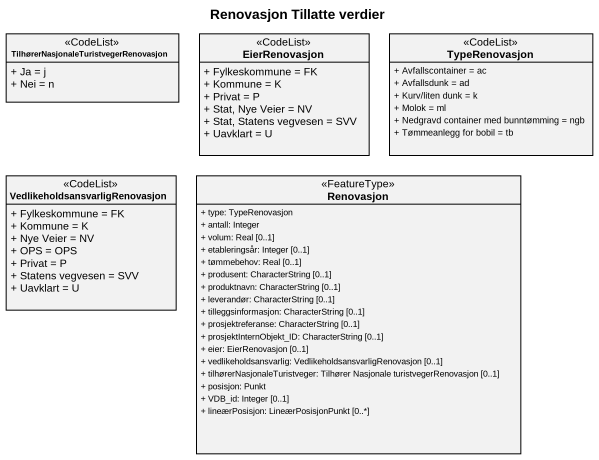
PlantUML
@startuml
title Renovasjon Tillatte verdier
hide circle
hide empty members
skinparam classAttributeIconSize 0
class "TilhørerNasjonaleTuristvegerRenovasjon" as TilhørerNasjonaleTuristveger <<CodeList>> {
  + Ja = j
  + Nei = n
}
class EierRenovasjon <<CodeList>> {
  + Fylkeskommune = FK
  + Kommune = K
  + Privat = P
  + Stat, Nye Veier = NV
  + Stat, Statens vegvesen = SVV
  + Uavklart = U
}
class TypeRenovasjon <<CodeList>> {
  + Avfallscontainer = ac
  + Avfallsdunk = ad
  + Kurv/liten dunk = k
  + Molok = ml
  + Nedgravd container med bunntømming = ngb
  + Tømmeanlegg for bobil = tb
}
class "VedlikeholdsansvarligRenovasjon" as VedlikeholdsansvarligRenovas <<CodeList>> {
  + Fylkeskommune = FK
  + Kommune = K
  + Nye Veier = NV
  + OPS = OPS
  + Privat = P
  + Statens vegvesen = SVV
  + Uavklart = U
}
class Renovasjon <<FeatureType>> {
  + type: TypeRenovasjon
  + antall: Integer
  + volum: Real [0..1]
  + etableringsår: Integer [0..1]
  + tømmebehov: Real [0..1]
  + produsent: CharacterString [0..1]
  + produktnavn: CharacterString [0..1]
  + leverandør: CharacterString [0..1]
  + tilleggsinformasjon: CharacterString [0..1]
  + prosjektreferanse: CharacterString [0..1]
  + prosjektInternObjekt_ID: CharacterString [0..1]
  + eier: EierRenovasjon [0..1]
  + vedlikeholdsansvarlig: VedlikeholdsansvarligRenovasjon [0..1]
  + tilhørerNasjonaleTuristveger: Tilhører Nasjonale turistvegerRenovasjon [0..1]
  + posisjon: Punkt
  + VDB_id: Integer [0..1]
  + lineærPosisjon: LineærPosisjonPunkt [0..*]
}
@enduml
